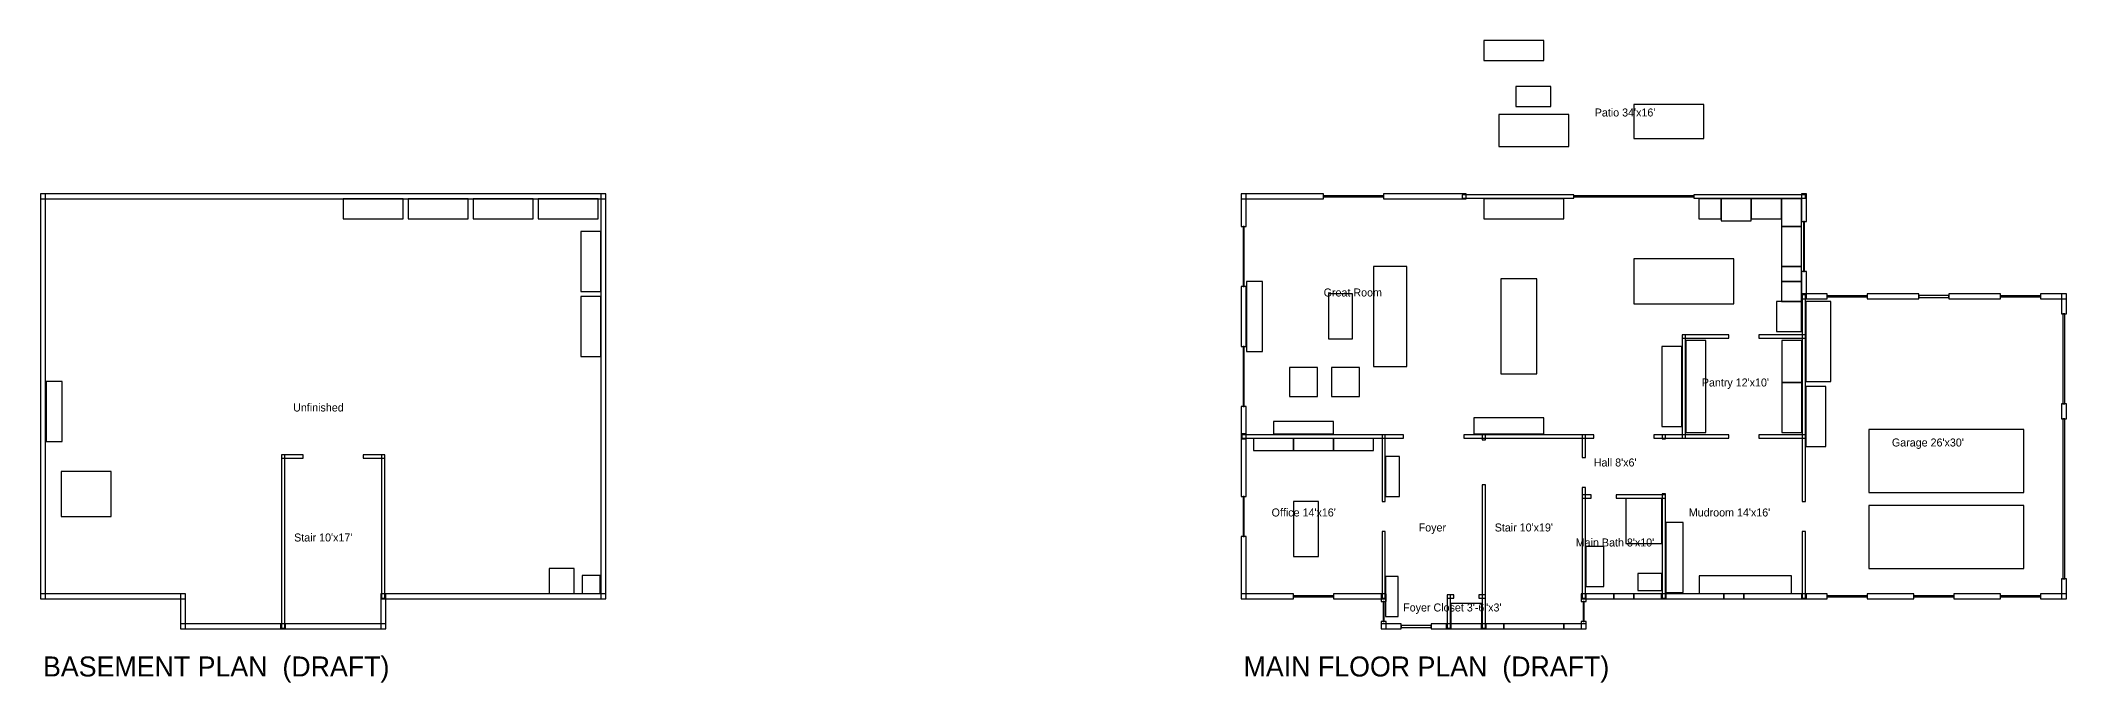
# Model space of a CAD drawing. Header units: feet. Extents: x 0 to 443, y -11 to 56.
# Drawn here: x -0.2 to 202.2, y -8.6 to 55.6 of the extents above; entities that cross this region are included whole.
import ezdxf

# ---------------------------------------------------------------- set-up
doc = ezdxf.new("R2010")
doc.units = ezdxf.units.FT
for name, color, linetype in [('L1-A-FIXT', 8, 'Continuous'), ('L1-A-TEXT', 2, 'Continuous'), ('L1-A-WALL', 7, 'Continuous'), ('L2-A-FIXT', 8, 'Continuous'), ('L2-A-GLAZ', 5, 'Continuous'), ('L2-A-TEXT', 2, 'Continuous'), ('L2-A-WALL', 7, 'Continuous')]:
    doc.layers.add(name, color=color, linetype=linetype)

msp = doc.modelspace()

# ---------------------------------------------------------------- linework, layer by layer
at = {"layer": 'L1-A-FIXT'}
for points in [[(30, 37.75), (36, 37.75), (36, 39.75), (30, 39.75)], [(36.5, 37.75), (42.5, 37.75), (42.5, 39.75), (36.5, 39.75)], [(43, 37.75), (49, 37.75), (49, 39.75), (43, 39.75)], [(49.5, 37.75), (55.5, 37.75), (55.5, 39.75), (49.5, 39.75)], [(53.75, 30.5), (55.75, 30.5), (55.75, 36.5), (53.75, 36.5)], [(53.75, 24), (55.75, 24), (55.75, 30), (53.75, 30)], [(0.3, 15.5), (1.9, 15.5), (1.9, 21.5), (0.3, 21.5)], [(1.8, 8), (6.8, 8), (6.8, 12.5), (1.8, 12.5)], [(50.6, 0.3), (53.1, 0.3), (53.1, 2.8), (50.6, 2.8)], [(53.9, 0.3), (55.7, 0.3), (55.7, 2.1), (53.9, 2.1)]]:
    msp.add_lwpolyline(points, close=True, dxfattribs=at)
at = {"layer": 'L1-A-WALL'}
for points in [[(-0.25, 39.75), (56.25, 39.75), (56.25, 40.25), (-0.25, 40.25)], [(-0.25, -0.25), (0.25, -0.25), (0.25, 40.25), (-0.25, 40.25)], [(55.75, -0.25), (56.25, -0.25), (56.25, 40.25), (55.75, 40.25)], [(23.835, 13.835), (26, 13.835), (26, 14.165), (23.835, 14.165)], [(23.835, -3.165), (24.165, -3.165), (24.165, 14.165), (23.835, 14.165)], [(32, 13.835), (34.165, 13.835), (34.165, 14.165), (32, 14.165)], [(33.835, -0.165), (34.165, -0.165), (34.165, 14.165), (33.835, 14.165)], [(-0.25, -0.25), (14.25, -0.25), (14.25, 0.25), (-0.25, 0.25)], [(13.75, -3.25), (14.25, -3.25), (14.25, 0.25), (13.75, 0.25)], [(33.75, -3.25), (34.25, -3.25), (34.25, 0.25), (33.75, 0.25)], [(33.75, -0.25), (56.25, -0.25), (56.25, 0.25), (33.75, 0.25)], [(13.75, -3.25), (24.25, -3.25), (24.25, -2.75), (13.75, -2.75)], [(23.75, -3.25), (34.25, -3.25), (34.25, -2.75), (23.75, -2.75)]]:
    msp.add_lwpolyline(points, close=True, dxfattribs=at)
at = {"layer": 'L2-A-FIXT'}
for points in [[(144, 53.6), (150, 53.6), (150, 55.6), (144, 55.6)], [(147.2, 49), (150.7, 49), (150.7, 51), (147.2, 51)], [(159, 45.8), (166, 45.8), (166, 49.2), (159, 49.2)], [(145.5, 45), (152.5, 45), (152.5, 48.2), (145.5, 48.2)], [(144, 37.75), (152, 37.75), (152, 39.75), (144, 39.75)], [(165.5, 37.75), (167.75, 37.75), (167.75, 39.75), (165.5, 39.75)], [(167.75, 37.55), (170.75, 37.55), (170.75, 39.75), (167.75, 39.75)], [(170.75, 37.75), (173.75, 37.75), (173.75, 39.75), (170.75, 39.75)], [(173.75, 37), (175.75, 37), (175.75, 39.75), (173.75, 39.75)], [(173.75, 33), (175.75, 33), (175.75, 37), (173.75, 37)], [(133, 23), (136.3, 23), (136.3, 33), (133, 33)], [(159, 29.25), (169, 29.25), (169, 33.75), (159, 33.75)], [(173.75, 31.5), (175.75, 31.5), (175.75, 33), (173.75, 33)], [(120.3, 24.5), (121.9, 24.5), (121.9, 31.5), (120.3, 31.5)], [(145.7, 22.25), (149.3, 22.25), (149.3, 31.75), (145.7, 31.75)], [(173.75, 29.5), (175.75, 29.5), (175.75, 31.5), (173.75, 31.5)], [(128.5, 25.75), (130.9, 25.75), (130.9, 30.25), (128.5, 30.25)], [(173.25, 26.5), (175.75, 26.5), (175.75, 29.5), (173.25, 29.5)], [(176.2, 21.5), (178.7, 21.5), (178.7, 29.5), (176.2, 29.5)], [(161.8, 17), (163.8, 17), (163.8, 25), (161.8, 25)], [(164.2, 16.4), (166.2, 16.4), (166.2, 25.6), (164.2, 25.6)], [(173.8, 21.4), (175.8, 21.4), (175.8, 25.6), (173.8, 25.6)], [(124.6, 20), (127.4, 20), (127.4, 22.9), (124.6, 22.9)], [(128.8, 20), (131.6, 20), (131.6, 22.9), (128.8, 22.9)], [(173.8, 16.4), (175.8, 16.4), (175.8, 21.4), (173.8, 21.4)], [(176.2, 15), (178.2, 15), (178.2, 21), (176.2, 21)], [(123, 16.25), (129, 16.25), (129, 17.5), (123, 17.5)], [(143, 16.25), (150, 16.25), (150, 17.85), (143, 17.85)], [(182.5, 10.4), (198, 10.4), (198, 16.7), (182.5, 16.7)], [(121, 14.6), (125, 14.6), (125, 15.8), (121, 15.8)], [(125, 14.6), (129, 14.6), (129, 15.8), (125, 15.8)], [(129, 14.6), (133, 14.6), (133, 15.8), (129, 15.8)], [(134.2, 10), (135.6, 10), (135.6, 14), (134.2, 14)], [(125, 4), (127.5, 4), (127.5, 9.5), (125, 9.5)], [(158.2, 5.3), (161.8, 5.3), (161.8, 9.8), (158.2, 9.8)], [(182.5, 2.8), (198, 2.8), (198, 9.1), (182.5, 9.1)], [(162.2, 0.4), (163.95, 0.4), (163.95, 7.4), (162.2, 7.4)], [(154.2, 1), (156, 1), (156, 5), (154.2, 5)], [(159.4, 0.6), (161.8, 0.6), (161.8, 2.3), (159.4, 2.3)], [(165.55, 0.3), (174.75, 0.3), (174.75, 2.05), (165.55, 2.05)], [(134.2, -2), (135.45, -2), (135.45, 2), (134.2, 2)], [(140.7, -2.7), (143.8, -2.7), (143.8, -0.7), (140.7, -0.7)]]:
    msp.add_lwpolyline(points, close=True, dxfattribs=at)
at = {"layer": 'L2-A-GLAZ'}
for points in [[(128, 39.95), (134, 39.95), (134, 40.05), (128, 40.05)], [(153, 39.95), (165, 39.95), (165, 40.05), (153, 40.05)], [(119.95, 31), (120.05, 31), (120.05, 37), (119.95, 37)], [(175.95, 32.5), (176.05, 32.5), (176.05, 37.5), (175.95, 37.5)], [(178.333, 29.95), (182.333, 29.95), (182.333, 30.05), (178.333, 30.05)], [(187.5, 29.9), (190.5, 29.9), (190.5, 30.1), (187.5, 30.1)], [(195.667, 29.95), (199.667, 29.95), (199.667, 30.05), (195.667, 30.05)], [(201.9, 19.25), (202.1, 19.25), (202.1, 28.25), (201.9, 28.25)], [(119.95, 19), (120.05, 19), (120.05, 25), (119.95, 25)], [(201.9, 1.75), (202.1, 1.75), (202.1, 17.75), (201.9, 17.75)], [(119.95, 6), (120.05, 6), (120.05, 10), (119.95, 10)], [(125, -0.05), (129, -0.05), (129, 0.05), (125, 0.05)], [(178.333, -0.05), (182.333, -0.05), (182.333, 0.05), (178.333, 0.05)], [(187, -0.05), (191, -0.05), (191, 0.05), (187, 0.05)], [(195.667, -0.05), (199.667, -0.05), (199.667, 0.05), (195.667, 0.05)], [(133.95, -2.5), (134.05, -2.5), (134.05, -0.5), (133.95, -0.5)], [(153.95, -2.5), (154.05, -2.5), (154.05, -0.5), (153.95, -0.5)], [(135.75, -3.1), (138.75, -3.1), (138.75, -2.9), (135.75, -2.9)]]:
    msp.add_lwpolyline(points, close=True, dxfattribs=at)
at = {"layer": 'L2-A-WALL'}
for points in [[(119.75, 37), (120.25, 37), (120.25, 40.25), (119.75, 40.25)], [(119.75, 39.75), (128, 39.75), (128, 40.25), (119.75, 40.25)], [(134, 39.75), (142.25, 39.75), (142.25, 40.25), (134, 40.25)], [(141.835, 39.835), (153, 39.835), (153, 40.165), (141.835, 40.165)], [(165, 39.835), (176.165, 39.835), (176.165, 40.165), (165, 40.165)], [(175.75, 37.5), (176.25, 37.5), (176.25, 40.25), (175.75, 40.25)], [(175.75, 29.75), (176.25, 29.75), (176.25, 32.5), (175.75, 32.5)], [(119.75, 25), (120.25, 25), (120.25, 31), (119.75, 31)], [(175.75, 29.75), (178.333, 29.75), (178.333, 30.25), (175.75, 30.25)], [(175.835, 25.835), (176.165, 25.835), (176.165, 30.165), (175.835, 30.165)], [(182.333, 29.75), (187.5, 29.75), (187.5, 30.25), (182.333, 30.25)], [(190.5, 29.75), (195.667, 29.75), (195.667, 30.25), (190.5, 30.25)], [(199.667, 29.75), (202.25, 29.75), (202.25, 30.25), (199.667, 30.25)], [(201.75, 28.25), (202.25, 28.25), (202.25, 30.25), (201.75, 30.25)], [(163.835, 25.835), (168.5, 25.835), (168.5, 26.165), (163.835, 26.165)], [(163.835, 15.835), (164.165, 15.835), (164.165, 26.165), (163.835, 26.165)], [(171.5, 25.835), (176.165, 25.835), (176.165, 26.165), (171.5, 26.165)], [(175.835, 15.835), (176.165, 15.835), (176.165, 26.165), (175.835, 26.165)], [(119.75, 15.75), (120.25, 15.75), (120.25, 19), (119.75, 19)], [(201.75, 17.75), (202.25, 17.75), (202.25, 19.25), (201.75, 19.25)], [(119.75, 10), (120.25, 10), (120.25, 16.25), (119.75, 16.25)], [(119.835, 15.835), (134.165, 15.835), (134.165, 16.165), (119.835, 16.165)], [(133.835, 9.5), (134.165, 9.5), (134.165, 16.165), (133.835, 16.165)], [(133.835, 15.835), (136, 15.835), (136, 16.165), (133.835, 16.165)], [(142, 15.835), (144.165, 15.835), (144.165, 16.165), (142, 16.165)], [(143.835, 15.835), (154.165, 15.835), (154.165, 16.165), (143.835, 16.165)], [(143.835, 15.65), (144.165, 15.65), (144.165, 16.165), (143.835, 16.165)], [(153.835, 15.835), (155, 15.835), (155, 16.165), (153.835, 16.165)], [(153.835, 13.9), (154.165, 13.9), (154.165, 16.165), (153.835, 16.165)], [(161, 15.835), (162.165, 15.835), (162.165, 16.165), (161, 16.165)], [(161.835, 15.835), (164.165, 15.835), (164.165, 16.165), (161.835, 16.165)], [(161.835, 15.75), (162.165, 15.75), (162.165, 16.165), (161.835, 16.165)], [(163.835, 15.835), (168.5, 15.835), (168.5, 16.165), (163.835, 16.165)], [(171.5, 15.835), (176.165, 15.835), (176.165, 16.165), (171.5, 16.165)], [(175.835, 9.5), (176.165, 9.5), (176.165, 16.165), (175.835, 16.165)], [(143.835, -0.165), (144.165, -0.165), (144.165, 11.15), (143.835, 11.15)], [(153.835, 9.835), (154.165, 9.835), (154.165, 10.9), (153.835, 10.9)], [(153.835, -0.165), (154.165, -0.165), (154.165, 10.165), (153.835, 10.165)], [(153.835, 9.835), (154.75, 9.835), (154.75, 10.165), (153.835, 10.165)], [(157.25, 9.835), (162.165, 9.835), (162.165, 10.165), (157.25, 10.165)], [(161.835, 9.835), (162.165, 9.835), (162.165, 10.25), (161.835, 10.25)], [(161.835, -0.165), (162.165, -0.165), (162.165, 10.165), (161.835, 10.165)], [(133.835, -0.165), (134.165, -0.165), (134.165, 6.5), (133.835, 6.5)], [(175.835, -0.165), (176.165, -0.165), (176.165, 6.5), (175.835, 6.5)], [(119.75, -0.25), (120.25, -0.25), (120.25, 6), (119.75, 6)], [(119.75, -0.25), (125, -0.25), (125, 0.25), (119.75, 0.25)], [(129, -0.25), (134.25, -0.25), (134.25, 0.25), (129, 0.25)], [(133.75, -0.5), (134.25, -0.5), (134.25, 0.25), (133.75, 0.25)], [(140.335, -0.165), (141, -0.165), (141, 0.165), (140.335, 0.165)], [(140.335, -3.165), (140.665, -3.165), (140.665, 0.165), (140.335, 0.165)], [(143.5, -0.165), (144.165, -0.165), (144.165, 0.165), (143.5, 0.165)], [(143.835, -3.165), (144.165, -3.165), (144.165, 0.165), (143.835, 0.165)], [(153.75, -0.25), (157, -0.25), (157, 0.25), (153.75, 0.25)], [(153.75, -0.5), (154.25, -0.5), (154.25, 0.25), (153.75, 0.25)], [(157, -0.25), (159, -0.25), (159, 0.25), (157, 0.25)], [(159, -0.25), (162.25, -0.25), (162.25, 0.25), (159, 0.25)], [(161.75, -0.25), (168, -0.25), (168, 0.25), (161.75, 0.25)], [(168, -0.25), (170, -0.25), (170, 0.25), (168, 0.25)], [(170, -0.25), (176.25, -0.25), (176.25, 0.25), (170, 0.25)], [(175.75, -0.25), (178.333, -0.25), (178.333, 0.25), (175.75, 0.25)], [(182.333, -0.25), (187, -0.25), (187, 0.25), (182.333, 0.25)], [(191, -0.25), (195.667, -0.25), (195.667, 0.25), (191, 0.25)], [(199.667, -0.25), (202.25, -0.25), (202.25, 0.25), (199.667, 0.25)], [(201.75, -0.25), (202.25, -0.25), (202.25, 1.75), (201.75, 1.75)], [(133.75, -3.25), (134.25, -3.25), (134.25, -2.5), (133.75, -2.5)], [(133.75, -3.25), (135.75, -3.25), (135.75, -2.75), (133.75, -2.75)], [(138.75, -3.25), (140.75, -3.25), (140.75, -2.75), (138.75, -2.75)], [(140.25, -3.25), (144.25, -3.25), (144.25, -2.75), (140.25, -2.75)], [(143.75, -3.25), (146, -3.25), (146, -2.75), (143.75, -2.75)], [(146, -3.25), (152, -3.25), (152, -2.75), (146, -2.75)], [(152, -3.25), (154.25, -3.25), (154.25, -2.75), (152, -2.75)], [(153.75, -3.25), (154.25, -3.25), (154.25, -2.5), (153.75, -2.5)]]:
    msp.add_lwpolyline(points, close=True, dxfattribs=at)

# ---------------------------------------------------------------- texts
at = {"layer": 'L1-A-TEXT'}
for s, height, p in [('Unfinished', 0.8, (25, 18.5)), ("Stair 10'x17'", 0.8, (25.1, 5.5)), ('BASEMENT PLAN  (DRAFT)', 2, (0, -8))]:
    msp.add_text(s, height=height, dxfattribs=at).set_placement(p)
at = {"layer": 'L2-A-TEXT'}
for s, height, p in [("Patio 34'x16'", 0.8, (155.1, 48)), ('Great Room', 0.8, (128, 30)), ("Pantry 12'x10'", 0.8, (165.8, 21)), ("Garage 26'x30'", 0.8, (184.8, 15)), ("Hall 8'x6'", 0.8, (155, 13)), ("Office 14'x16'", 0.8, (122.8, 8)), ("Mudroom 14'x16'", 0.8, (164.5, 8)), ('Foyer', 0.8, (137.5, 6.5)), ("Stair 10'x19'", 0.8, (145.1, 6.5)), ("Main Bath 8'x10'", 0.8, (153.2, 5)), ('Foyer Closet 3\'-6"x3\'', 0.8, (135.95, -1.5)), ('MAIN FLOOR PLAN  (DRAFT)', 2, (120, -8))]:
    msp.add_text(s, height=height, dxfattribs=at).set_placement(p)

doc.saveas('drawing.dxf')
